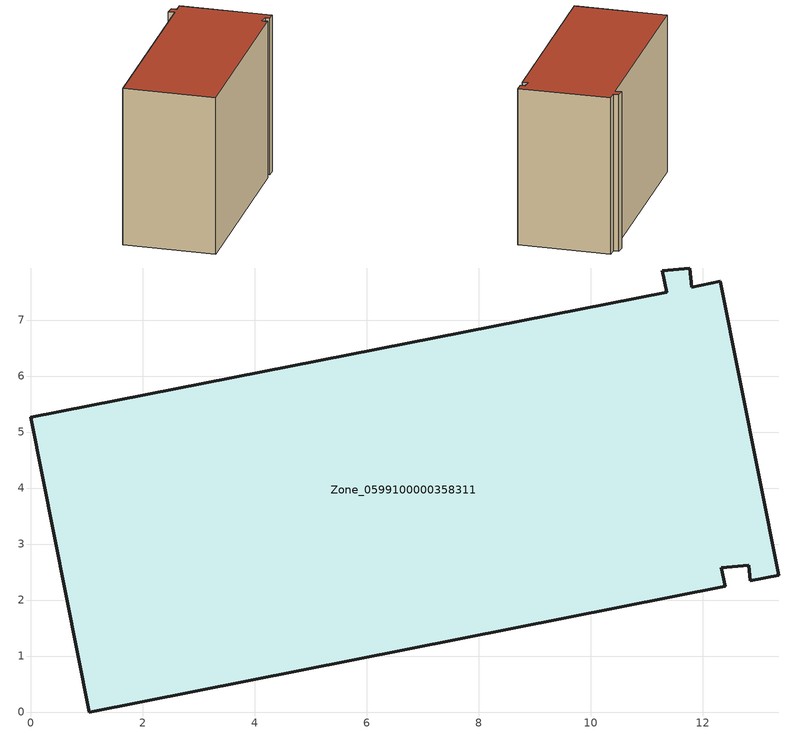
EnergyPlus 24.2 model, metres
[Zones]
Zone_0599100000358311
 floor ground (C_G): 11.8,7.59 12.31,7.69 13.35,2.44 12.85,2.34 12.82,2.62 12.33,2.58 12.4,2.25 1.04,0 0,5.26 11.36,7.5 11.28,7.88 11.77,7.93 z0
 wall outside (C_F): 1.04,0 12.4,2.25 12.33,2.58 12.82,2.62 12.85,2.34 13.35,2.44 12.31,7.69 11.8,7.59 11.77,7.93 11.28,7.88 11.36,7.5 0,5.26 1.04,0 z0:9.42
 roof outside (C_R): 11.8,7.59 11.77,7.93 11.28,7.88 11.36,7.5 0,5.26 1.04,0 12.4,2.25 12.33,2.58 12.82,2.62 12.85,2.34 13.35,2.44 12.31,7.69 z9.42
[BUILDING]
Pand.0599100000358311: North Axis=0; Terrain=City; Loads Convergence Tolerance Value=0.04; Temperature Convergence Tolerance Value=0.4; Solar Distribution=FullExterior; Maximum Number of Warmup Days=25; Minimum Number of Warmup Days=1
[Site:Location]
Rotterdam.The.Hague.AP_ZH_NLD Design_Conditions: Latitude=51.96; Longitude=4.45; Time Zone=1; Elevation=-4.5
[SITE:GROUNDTEMPERATURE:BUILDINGSURFACE]
18, 18, 18, 18, 18, 18, 18, 18, 18, 18, 18, 18
[MATERIAL] Thermal Absorptance=0.9; Solar Absorptance=0.7; Visible Absorptance=0.7
Name | Roughness | Thickness | Conductivity | Density | Specific Heat
G.TI.1992-2005 | MediumSmooth | 0.15 | 0.06 | 540 | 1210
F.TI.1992-2005 | Rough | 0.3 | 0.12 | 1920 | 840
R.TI.1992-2005 | MediumRough | 0.2 | 0.08 | 1500 | 1000
[CONSTRUCTION]
C_G: G.TI.1992-2005
C_F: F.TI.1992-2005
C_R: R.TI.1992-2005
[ZONE]
Zone_0599100000358311: Type=1; Multiplier=1; Ceiling Height=Autocalculate; Volume=Autocalculate; Floor Area=autocalculate; Part of Total Floor Area=Yes
[ZONEINFILTRATION:DESIGNFLOWRATE]
Infil_Zone_0599100000358311: Zone or ZoneList or Space or SpaceList=Zone_0599100000358311; Schedule=AlwaysOn; Design Flow Rate Calculation Method=Flow/Area; Flow Rate per Floor Area=0.0015; Constant Term Coefficient=1; Temperature Term Coefficient=0; Velocity Term Coefficient=0; Velocity Squared Term Coefficient=0
[HVACTEMPLATE:ZONE:IDEALLOADSAIRSYSTEM]
Zone_0599100000358311: Maximum Heating Supply Air Temperature=50; Minimum Cooling Supply Air Temperature=13; Maximum Heating Supply Air Humidity Ratio=0.0156; Minimum Cooling Supply Air Humidity Ratio=0.0077; Heating Limit=NoLimit; Cooling Limit=NoLimit; Dehumidification Control Type=ConstantSensibleHeatRatio; Cooling Sensible Heat Ratio=0.7; Dehumidification Setpoint=60; Humidification Control Type=None; Humidification Setpoint=30; Outdoor Air Method=None; Outdoor Air Flow Rate per Person=0.00944; Outdoor Air Flow Rate per Zone Floor Area=0; Outdoor Air Flow Rate per Zone=0; Demand Controlled Ventilation Type=None; Outdoor Air Economizer Type=NoEconomizer; Heat Recovery Type=None; Sensible Heat Recovery Effectiveness=0.7; Latent Heat Recovery Effectiveness=0.65
[ZONECONTROL:THERMOSTAT]
ThermostatControl_Zone_0599100000358311: Zone or ZoneList=Zone_0599100000358311; Control Type Schedule=DualSetpointControlType; Control 1=Thermostat_Zone_0599100000358311; Temperature Difference Between Cutout And Setpoint=0
[THERMOSTATSETPOINT:DUALSETPOINT]
Thermostat_Zone_0599100000358311: Heating Setpoint Temperature Schedule=HeatingSetpoint_Zone_0599100000358311; Cooling Setpoint Temperature Schedule=CoolingSetpoint_Zone_0599100000358311
[SCHEDULE:COMPACT]
HeatingSetpoint_Zone_0599100000358311: Through: 12/31, For: AllDays, Until: 24:00, 21
CoolingSetpoint_Zone_0599100000358311: Through: 12/31, For: AllDays, Until: 24:00, 24
DualSetpointControlType: Through: 12/31, For: AllDays, Until: 24:00, 4
AlwaysOn: Through: 12/31, For: AllDays, Until: 24:00, 1
